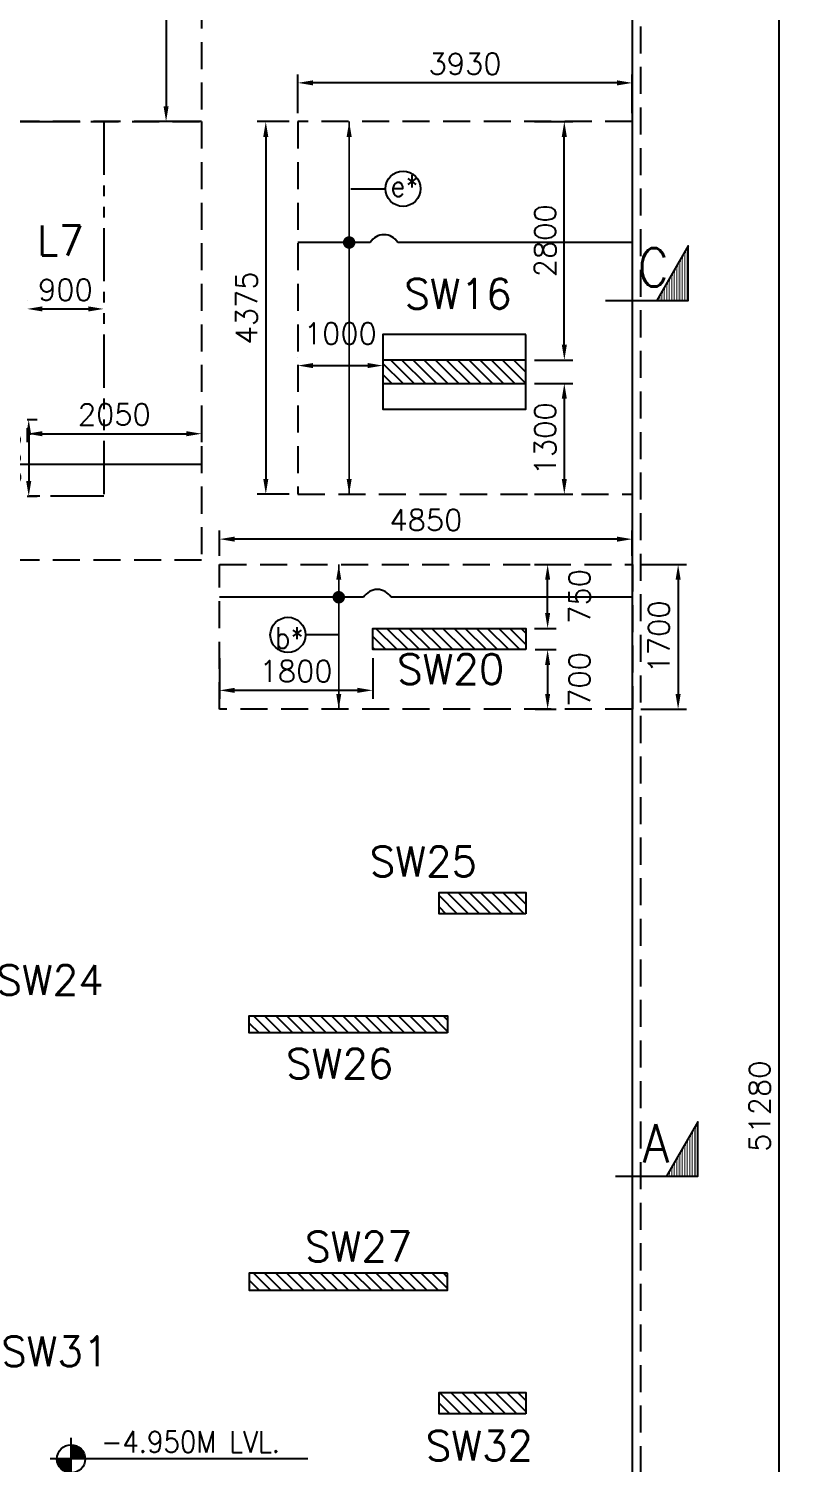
# Model space of a CAD drawing. Extents: x 493682 to 1244665, y -124941 to -2846.
# Drawn here: x 630436 to 639348, y -36147 to -19304 of the extents above; entities that cross this region are included whole.
import ezdxf
from ezdxf.lldxf.tags import DXFTag

# ---------------------------------------------------------------- set-up
doc = ezdxf.new("R2010")
doc.units = 0
doc.header["$MEASUREMENT"] = 0
doc.header["$PDMODE"] = 34
doc.header["$PDSIZE"] = 50
doc.linetypes.add('HIDDEN', pattern=[9.525, 6.35, -3.175])
doc.linetypes.add('PHANTOM4', pattern=[0.625, 0.3125, -0.0625, 0.0625, -0.0625, 0.0625, -0.0625])
for name, color, linetype in [('001 TOP VERTICAL STEEL', 183, 'Continuous'), ('001 X DIR.', 130, 'Continuous'), ('02BEAM TEXT', 3, 'Continuous'), ('04 FOOTING', 2, 'Continuous'), ('04 NORMAL TEXT', 2, 'Continuous'), ('16 SECT-MKD', 1, 'Continuous'), ('16 SECT-NO', 1, 'Continuous'), ('18 COL. TEXT', 1, 'Continuous'), ('19 COLUMN', 1, 'Continuous'), ('21GRID CIRCLE', 5, 'Continuous'), ('22222', 63, 'Continuous'), ('25 hatch', 8, 'Continuous'), ('26 HT (PCC)', 8, 'Continuous'), ('RENF', 2, 'Continuous')]:
    doc.layers.add(name, color=color, linetype=linetype)
doc.styles.add('ROMAND', font='simplex.shx', dxfattribs={"width": 0.85})
doc.styles.add('ROMANS', font='simplex.shx')
tags = doc.linetypes.add('HIDDEN2', pattern=[0.1875, 0.125, -0.0625]).pattern_tags.tags
tags[6:7] = [DXFTag(74, 4), DXFTag(75, 0), DXFTag(340, '0'), DXFTag(46, 1.0), DXFTag(50, 0.0), DXFTag(44, 0.0), DXFTag(45, 0.0)]
tags[4:5] = [DXFTag(74, 4), DXFTag(75, 0), DXFTag(340, '0'), DXFTag(46, 1.0), DXFTag(50, 0.0), DXFTag(44, 0.0), DXFTag(45, 0.0)]
doc.dimstyles.new('SDU-II', dxfattribs={"dimscale": 100, "dimtxt": 2.5, "dimasz": 1.8, "dimexe": 1, "dimexo": 1, "dimgap": 1, "dimtad": 1, "dimdec": 0, "dimzin": 0, "dimdsep": 46, "dimtxsty": 'ROMANS', "dimcen": 0.09, "dimclrd": 5, "dimclre": 5, "dimclrt": 4, "dimadec": 0, "dimazin": 0, "dimtfac": 1, "dimtdec": 0, "dimtmove": 1, "dimatfit": 3, "dimfxl": 1, "dimtolj": 1, "dimtzin": 0, "dimlwd": 9, "dimlwe": 0, "dimarcsym": 1})
doc.dimstyles.get("Standard").update_dxf_attribs({"dimscale": 100, "dimtxt": 2.5, "dimasz": 1.8, "dimexe": 1, "dimexo": 1, "dimgap": 1, "dimtad": 1, "dimdec": 0, "dimzin": 0, "dimdsep": 46, "dimtxsty": 'ROMANS', "dimcen": 0, "dimclrd": 5, "dimclre": 5, "dimclrt": 4, "dimadec": 0, "dimazin": 0, "dimtfac": 1, "dimtdec": 4, "dimtofl": 0, "dimtmove": 2, "dimatfit": 3, "dimfxl": 1, "dimtolj": 1, "dimtzin": 0, "dimlwe": -1, "dimarcsym": 0})
pattern_1 = [(90, (556999.27, -65314.49), (19.2, 4e-15), [0, -19.2])]
pattern_2 = [(90, (556884.043, -55032.55), (19.2, 4e-15), [0, -19.2])]
pattern_3 = [(315, (-18882.915, -74416.34), (65.63609, 65.63609), [])]

# ---------------------------------------------------------------- blocks, each defined once
blk = doc.blocks.new('zw$DB44')
at = {"layer": '25 hatch', "linetype": 'Continuous', "ltscale": 5}
h = blk.add_hatch(dxfattribs=at)
h.set_pattern_fill('ANSI31', color=256, scale=29.235733, angle=270, style=0)
h.set_pattern_definition([(315, (257.085, -81616.34), (65.63609, 65.63609), [])])
h.paths.add_polyline_path([(17620, -15405), (17620, -15130), (15940, -15130), (15940, -15405)])
h = blk.add_hatch(dxfattribs=at)
h.set_pattern_fill('ANSI31', color=256, scale=29.235733, angle=270, style=0)
h.set_pattern_definition([(315, (-18882.915, -74466.34), (65.63609, 65.63609), [])])
h.paths.add_polyline_path([(17620, -18530), (15820, -18530), (15820, -18280), (17620, -18280)])
h = blk.add_hatch(dxfattribs=at)
h.set_pattern_fill('ANSI31', color=256, scale=29.235733, angle=270, style=0)
h.set_pattern_definition([(315, (-18882.915, -74366.34), (65.63609, 65.63609), [])])
h.paths.add_polyline_path([(17620, -21630), (16600, -21630), (16600, -21380), (17620, -21380)])
h = blk.add_hatch(dxfattribs=at)
h.set_pattern_fill('ANSI31', color=256, scale=29.235733, angle=270, style=0)
h.set_pattern_definition(pattern_3)
h.paths.add_polyline_path([(16700, -23030), (14370, -23030), (14370, -22830), (16700, -22830)])
h = blk.add_hatch(dxfattribs=at)
h.set_pattern_fill('ANSI31', color=256, scale=29.235733, angle=270, style=0)
h.set_pattern_definition(pattern_3)
h.paths.add_polyline_path([(16700, -25850), (14370, -25850), (14370, -26050), (16700, -26050)])
h = blk.add_hatch(dxfattribs=at)
h.set_pattern_fill('ANSI31', color=256, scale=29.235733, angle=270, style=0)
h.set_pattern_definition(pattern_3)
h.paths.add_polyline_path([(17620, -27500), (16600, -27500), (16600, -27250), (17620, -27250)])
at = {"layer": '19 COLUMN'}
for points in [[(17620, -14830), (15940, -14830), (15940, -15705), (17620, -15705)], [(17620, -15405), (17620, -15130), (15940, -15130), (15940, -15405)], [(17620, -18530), (15820, -18530), (15820, -18280), (17620, -18280)], [(17620, -21630), (16600, -21630), (16600, -21380), (17620, -21380)], [(16700, -23030), (14370, -23030), (14370, -22830), (16700, -22830)], [(16700, -25850), (14370, -25850), (14370, -26050), (16700, -26050)], [(17620, -27500), (16600, -27500), (16600, -27250), (17620, -27250)]]:
    blk.add_lwpolyline(points, close=True, dxfattribs=at)
blk = doc.blocks.new('*D90')
at = {"color": 5, "linetype": 'Continuous', "transparency": 16777216}
for p, q in [((630417, -22494), (630417, -22494)), ((631317, -22494), (631317, -22494))]:
    blk.add_line(p, q, dxfattribs=at)
at = {"color": 5, "linetype": 'Continuous', "lineweight": -2, "transparency": 16777216}
blk.add_line((630597, -22594), (631137, -22594), dxfattribs=at)
at = {"color": 5, "transparency": 16777216}
for points in [[(630597, -22564), (630597, -22624), (630417, -22594)], [(631137, -22624), (631137, -22564), (631317, -22594)]]:
    blk.add_solid(points, dxfattribs=at)
at = {"layer": 'DEFPOINTS', "color": 0, "transparency": 16777216}
for p in [(630417, -22594), (631317, -22594), (631317, -22594)]:
    blk.add_point(p, dxfattribs=at)
at = {"color": 4, "transparency": 16777216, "insert": (630867, -22369), "char_height": 250, "attachment_point": 5, "rotation": 0.0008, "style": 'ROMANS'}
blk.add_mtext('\\A1;900', dxfattribs=at)
blk = doc.blocks.new('*D91')
at = {"color": 5, "linetype": 'Continuous', "transparency": 16777216}
for p, q in [((630417, -23894), (630536, -23894)), ((630417, -24794), (630536, -24794))]:
    blk.add_line(p, q, dxfattribs=at)
at = {"color": 5, "linetype": 'Continuous', "lineweight": -2, "transparency": 16777216}
blk.add_line((630436, -24074), (630436, -24614), dxfattribs=at)
at = {"color": 5, "transparency": 16777216}
for points in [[(630466, -24074), (630406, -24074), (630436, -23894)], [(630406, -24614), (630466, -24614), (630436, -24794)]]:
    blk.add_solid(points, dxfattribs=at)
at = {"layer": 'DEFPOINTS', "color": 0, "transparency": 16777216}
for p in [(630317, -23894), (630317, -24794), (630436, -24794)]:
    blk.add_point(p, dxfattribs=at)
at = {"color": 4, "transparency": 16777216, "insert": (630211, -24344), "char_height": 250, "attachment_point": 5, "rotation": 90, "style": 'ROMANS'}
blk.add_mtext('\\A1;900', dxfattribs=at)
blk = doc.blocks.new('*D97')
at = {"color": 5, "linetype": 'Continuous', "transparency": 16777216}
for p, q in [((633597, -20294), (633597, -19840)), ((637527, -20294), (637527, -19840))]:
    blk.add_line(p, q, dxfattribs=at)
at = {"color": 5, "linetype": 'Continuous', "lineweight": -2, "transparency": 16777216}
blk.add_line((637347, -19940), (633777, -19940), dxfattribs=at)
at = {"color": 5, "transparency": 16777216}
for points in [[(633777, -19910), (633777, -19970), (633597, -19940)], [(637347, -19970), (637347, -19910), (637527, -19940)]]:
    blk.add_solid(points, dxfattribs=at)
at = {"layer": 'DEFPOINTS', "color": 0, "transparency": 16777216}
for p in [(633597, -19940), (633597, -20394), (637527, -20394)]:
    blk.add_point(p, dxfattribs=at)
at = {"color": 4, "transparency": 16777216, "insert": (635562, -19715), "char_height": 250, "attachment_point": 5, "style": 'ROMANS'}
blk.add_mtext('\\A1;3930', dxfattribs=at)
blk = doc.blocks.new('*D101')
at = {"color": 5, "transparency": 16777216}
for p, q in [((633497, -20394), (633121, -20394)), ((633497, -24769), (633121, -24769))]:
    blk.add_line(p, q, dxfattribs=at)
at = {"color": 5, "lineweight": -2, "transparency": 16777216}
blk.add_line((633221, -20574), (633221, -24589), dxfattribs=at)
at = {"color": 5, "transparency": 16777216}
for points in [[(633251, -20574), (633191, -20574), (633221, -20394)], [(633191, -24589), (633251, -24589), (633221, -24769)]]:
    blk.add_solid(points, dxfattribs=at)
at = {"layer": 'DEFPOINTS', "color": 0, "transparency": 16777216}
for p in [(633597, -20394), (633221, -24769), (633597, -24769)]:
    blk.add_point(p, dxfattribs=at)
at = {"color": 4, "transparency": 16777216, "insert": (632996, -22582), "char_height": 250, "attachment_point": 5, "rotation": 90, "style": 'ROMANS'}
blk.add_mtext('\\A1;4375', dxfattribs=at)
blk = doc.blocks.new('*D105')
at = {"color": 5, "transparency": 16777216}
for p, q in [((632367, -11364), (631950, -11364)), ((632367, -20394), (631950, -20394))]:
    blk.add_line(p, q, dxfattribs=at)
at = {"color": 5, "lineweight": -2, "transparency": 16777216}
blk.add_line((632050, -11544), (632050, -20214), dxfattribs=at)
at = {"color": 5, "transparency": 16777216}
for points in [[(632080, -11544), (632020, -11544), (632050, -11364)], [(632020, -20214), (632080, -20214), (632050, -20394)]]:
    blk.add_solid(points, dxfattribs=at)
at = {"layer": 'DEFPOINTS', "color": 0, "transparency": 16777216}
for p in [(632467, -11364), (632050, -20394), (632467, -20394)]:
    blk.add_point(p, dxfattribs=at)
at = {"color": 4, "transparency": 16777216, "insert": (631825, -15879), "char_height": 250, "attachment_point": 5, "rotation": 90, "style": 'ROMANS'}
blk.add_mtext('\\A1;9030', dxfattribs=at)
blk = doc.blocks.new('*D120')
at = {"color": 5, "transparency": 16777216}
for p, q in [((637627, -25594), (638165, -25594)), ((637627, -27294), (638165, -27294))]:
    blk.add_line(p, q, dxfattribs=at)
at = {"color": 5, "lineweight": -2, "transparency": 16777216}
blk.add_line((638065, -25774), (638065, -27114), dxfattribs=at)
at = {"color": 5, "transparency": 16777216}
for points in [[(638095, -25774), (638035, -25774), (638065, -25594)], [(638035, -27114), (638095, -27114), (638065, -27294)]]:
    blk.add_solid(points, dxfattribs=at)
at = {"layer": 'DEFPOINTS', "color": 0, "transparency": 16777216}
for p in [(637527, -25594), (637527, -27294), (638065, -27294)]:
    blk.add_point(p, dxfattribs=at)
at = {"color": 4, "transparency": 16777216, "insert": (637840, -26444), "char_height": 250, "attachment_point": 5, "rotation": 90, "style": 'ROMANS'}
blk.add_mtext('\\A1;1700', dxfattribs=at)
blk = doc.blocks.new('*D121')
at = {"color": 5, "transparency": 16777216}
for p, q in [((632677, -25494), (632677, -25197)), ((637527, -25494), (637527, -25197))]:
    blk.add_line(p, q, dxfattribs=at)
at = {"color": 5, "lineweight": -2, "transparency": 16777216}
blk.add_line((637347, -25297), (632857, -25297), dxfattribs=at)
at = {"color": 5, "transparency": 16777216}
for points in [[(632857, -25267), (632857, -25327), (632677, -25297)], [(637347, -25327), (637347, -25267), (637527, -25297)]]:
    blk.add_solid(points, dxfattribs=at)
at = {"layer": 'DEFPOINTS', "color": 0, "transparency": 16777216}
for p in [(632677, -25297), (632677, -25594), (637527, -25594)]:
    blk.add_point(p, dxfattribs=at)
at = {"color": 4, "transparency": 16777216, "insert": (635102, -25072), "char_height": 250, "attachment_point": 5, "style": 'ROMANS'}
blk.add_mtext('\\A1;4850', dxfattribs=at)
blk = doc.blocks.new('*D163')
at = {"layer": '22222', "color": 5, "transparency": 16777216}
for p, q in [((637627, -6314), (639348, -6314)), ((637627, -57594), (639348, -57594))]:
    blk.add_line(p, q, dxfattribs=at)
at = {"layer": '22222', "color": 5, "lineweight": -2, "transparency": 16777216}
blk.add_line((639248, -6494), (639248, -57414), dxfattribs=at)
at = {"layer": '22222', "color": 5, "transparency": 16777216}
for points in [[(639278, -6494), (639218, -6494), (639248, -6314)], [(639218, -57414), (639278, -57414), (639248, -57594)]]:
    blk.add_solid(points, dxfattribs=at)
at = {"layer": 'DEFPOINTS', "color": 0, "transparency": 16777216}
for p in [(637527, -6314), (637527, -57594), (639248, -57594)]:
    blk.add_point(p, dxfattribs=at)
at = {"layer": '22222', "color": 4, "transparency": 16777216, "insert": (639023, -31954), "char_height": 250, "attachment_point": 5, "rotation": 90, "style": 'ROMANS'}
blk.add_mtext('\\A1;51280', dxfattribs=at)
blk = doc.blocks.new('*D187')
at = {"layer": '22222', "color": 5, "transparency": 16777216}
for p, q in [((630417, -23994), (630417, -24159)), ((632467, -23994), (632467, -24159))]:
    blk.add_line(p, q, dxfattribs=at)
at = {"layer": '22222', "color": 5, "lineweight": -2, "transparency": 16777216}
blk.add_line((630597, -24059), (632287, -24059), dxfattribs=at)
at = {"layer": '22222', "color": 5, "transparency": 16777216}
for points in [[(630597, -24029), (630597, -24089), (630417, -24059)], [(632287, -24089), (632287, -24029), (632467, -24059)]]:
    blk.add_solid(points, dxfattribs=at)
at = {"layer": 'DEFPOINTS', "color": 0, "transparency": 16777216}
for p in [(630417, -23894), (632467, -23894), (632467, -24059)]:
    blk.add_point(p, dxfattribs=at)
at = {"layer": '22222', "color": 4, "transparency": 16777216, "insert": (631442, -23834), "char_height": 250, "attachment_point": 5, "style": 'ROMANS'}
blk.add_mtext('\\A1;2050', dxfattribs=at)
blk = doc.blocks.new('*D208')
at = {"color": 5, "transparency": 16777216}
for p, q in [((636377, -23469), (636828, -23469)), ((636377, -24769), (636828, -24769))]:
    blk.add_line(p, q, dxfattribs=at)
at = {"color": 5, "lineweight": -2, "transparency": 16777216}
blk.add_line((636728, -23649), (636728, -24589), dxfattribs=at)
at = {"color": 5, "transparency": 16777216}
for points in [[(636758, -23649), (636698, -23649), (636728, -23469)], [(636698, -24589), (636758, -24589), (636728, -24769)]]:
    blk.add_solid(points, dxfattribs=at)
at = {"layer": 'DEFPOINTS', "color": 0, "transparency": 16777216}
for p in [(636277, -23469), (636277, -24769), (636728, -24769)]:
    blk.add_point(p, dxfattribs=at)
at = {"color": 4, "transparency": 16777216, "insert": (636503, -24119), "char_height": 250, "attachment_point": 5, "rotation": 90, "style": 'ROMANS'}
blk.add_mtext('\\A1;1300', dxfattribs=at)
blk = doc.blocks.new('*D209')
at = {"color": 5, "transparency": 16777216}
for p, q in [((636377, -20394), (636828, -20394)), ((636377, -23194), (636828, -23194))]:
    blk.add_line(p, q, dxfattribs=at)
at = {"color": 5, "lineweight": -2, "transparency": 16777216}
blk.add_line((636728, -23014), (636728, -20574), dxfattribs=at)
at = {"color": 5, "transparency": 16777216}
for points in [[(636758, -20574), (636698, -20574), (636728, -20394)], [(636698, -23014), (636758, -23014), (636728, -23194)]]:
    blk.add_solid(points, dxfattribs=at)
at = {"layer": 'DEFPOINTS', "color": 0, "transparency": 16777216}
for p in [(636277, -20394), (636728, -20394), (636277, -23194)]:
    blk.add_point(p, dxfattribs=at)
at = {"color": 4, "transparency": 16777216, "insert": (636503, -21794), "char_height": 250, "attachment_point": 5, "rotation": 90, "style": 'ROMANS'}
blk.add_mtext('\\A1;2800', dxfattribs=at)
blk = doc.blocks.new('*D210')
at = {"color": 5, "transparency": 16777216}
for p, q in [((636387, -26594), (636632, -26594)), ((636387, -27294), (636632, -27294))]:
    blk.add_line(p, q, dxfattribs=at)
at = {"color": 5, "lineweight": -2, "transparency": 16777216}
blk.add_line((636532, -26774), (636532, -27114), dxfattribs=at)
at = {"color": 5, "transparency": 16777216}
for points in [[(636562, -26774), (636502, -26774), (636532, -26594)], [(636502, -27114), (636562, -27114), (636532, -27294)]]:
    blk.add_solid(points, dxfattribs=at)
at = {"layer": 'DEFPOINTS', "color": 0, "transparency": 16777216}
for p in [(636287, -26594), (636287, -27294), (636532, -27294)]:
    blk.add_point(p, dxfattribs=at)
at = {"color": 4, "transparency": 16777216, "insert": (636907, -26944), "char_height": 250, "attachment_point": 5, "rotation": 90, "style": 'ROMANS'}
blk.add_mtext('\\A1;700', dxfattribs=at)
blk = doc.blocks.new('*D220')
at = {"color": 5, "transparency": 16777216}
for p, q in [((633597, -23159), (633597, -23159)), ((634597, -23159), (634597, -23159))]:
    blk.add_line(p, q, dxfattribs=at)
at = {"color": 5, "lineweight": -2, "transparency": 16777216}
blk.add_line((633777, -23259), (634417, -23259), dxfattribs=at)
at = {"color": 5, "transparency": 16777216}
for points in [[(633777, -23229), (633777, -23289), (633597, -23259)], [(634417, -23289), (634417, -23229), (634597, -23259)]]:
    blk.add_solid(points, dxfattribs=at)
at = {"layer": 'DEFPOINTS', "color": 0, "transparency": 16777216}
for p in [(633597, -23259), (634597, -23259), (634597, -23259)]:
    blk.add_point(p, dxfattribs=at)
at = {"color": 4, "transparency": 16777216, "insert": (634097, -22884), "char_height": 250, "attachment_point": 5, "style": 'ROMANS'}
blk.add_mtext('\\A1;1000', dxfattribs=at)
blk = doc.blocks.new('*D221')
at = {"color": 5, "transparency": 16777216}
for p, q in [((636377, -25594), (636632, -25594)), ((636377, -26344), (636632, -26344))]:
    blk.add_line(p, q, dxfattribs=at)
at = {"color": 5, "lineweight": -2, "transparency": 16777216}
blk.add_line((636532, -26164), (636532, -25774), dxfattribs=at)
at = {"color": 5, "transparency": 16777216}
for points in [[(636562, -25774), (636502, -25774), (636532, -25594)], [(636502, -26164), (636562, -26164), (636532, -26344)]]:
    blk.add_solid(points, dxfattribs=at)
at = {"layer": 'DEFPOINTS', "color": 0, "transparency": 16777216}
for p in [(636277, -25594), (636532, -25594), (636277, -26344)]:
    blk.add_point(p, dxfattribs=at)
at = {"color": 4, "transparency": 16777216, "insert": (636907, -25969), "char_height": 250, "attachment_point": 5, "rotation": 90, "style": 'ROMANS'}
blk.add_mtext('\\A1;750', dxfattribs=at)
blk = doc.blocks.new('*D260')
at = {"color": 5, "transparency": 16777216}
for p, q in [((632677, -26694), (632677, -27172)), ((634477, -26694), (634477, -27172))]:
    blk.add_line(p, q, dxfattribs=at)
at = {"color": 5, "lineweight": -2, "transparency": 16777216}
blk.add_line((634297, -27072), (632857, -27072), dxfattribs=at)
at = {"color": 5, "transparency": 16777216}
for points in [[(632857, -27042), (632857, -27102), (632677, -27072)], [(634297, -27102), (634297, -27042), (634477, -27072)]]:
    blk.add_solid(points, dxfattribs=at)
at = {"layer": 'DEFPOINTS', "color": 0, "transparency": 16777216}
for p in [(632677, -26594), (634477, -26594), (632677, -27072)]:
    blk.add_point(p, dxfattribs=at)
at = {"color": 4, "transparency": 16777216, "insert": (633577, -26847), "char_height": 250, "attachment_point": 5, "style": 'ROMANS'}
blk.add_mtext('\\A1;1800', dxfattribs=at)

msp = doc.modelspace()

# ---------------------------------------------------------------- hatches: boundary and pattern name
h = msp.add_hatch()
h.set_pattern_fill('ANSI31', color=5, scale=8.105755, style=0)
h.set_pattern_definition([(45, (620669.116, -44023.7053), (-0.71645428, 0.71645427), [])])
h.paths.add_polyline_path([(630768.2, -36094.5, 0.4142136), (630933.5, -36259.7), (630933.5, -36094.5)])
h.paths.add_polyline_path([(630933.5, -36094.5), (631098.7, -36094.5, 0.4142136), (630933.5, -35929.2)])
at = {"layer": '16 SECT-MKD'}
h = msp.add_hatch(dxfattribs=at)
h.set_pattern_fill('SQDOTS', color=1, scale=19.2, angle=90, style=0)
h.set_pattern_definition(pattern_2)
h.paths.add_polyline_path([(638182.8, -22494.4), (637813, -22494.4), (638182.8, -21853.9)])
h = msp.add_hatch(dxfattribs=at)
h.set_pattern_fill('SQDOTS', color=1, scale=19.2, angle=90, style=0)
h.set_pattern_definition(pattern_2)
h.paths.add_polyline_path([(638182.8, -22494.4), (637813, -22494.4), (638182.8, -21853.9)])
h = msp.add_hatch(dxfattribs=at)
h.set_pattern_fill('SQDOTS', color=1, scale=19.2, angle=90, style=0)
h.set_pattern_definition(pattern_1)
h.paths.add_polyline_path([(638298.1, -32776.4), (637928.2, -32776.4), (638298.1, -32135.8)])
h = msp.add_hatch(dxfattribs=at)
h.set_pattern_fill('SQDOTS', color=1, scale=19.2, angle=90, style=0)
h.set_pattern_definition(pattern_1)
h.paths.add_polyline_path([(638298.1, -32776.4), (637928.2, -32776.4), (638298.1, -32135.8)])

# ---------------------------------------------------------------- linework, layer by layer
at = {"color": 5}
for p, q in [((634218.4, -21183.5), (634627.2, -21183.5)), ((630933.5, -36340.8, -41231073480.3), (630933.5, -35848.2, -41231073480.3)), ((633715.3, -36094.5, -41231154314.3), (630687.1, -36094.5, -41231073480.3))]:
    msp.add_line(p, q, dxfattribs=at)
msp.add_circle((630933.5, -36094.5, -41231073480.3), 165.3, dxfattribs=at)
at = {"layer": '001 TOP VERTICAL STEEL', "color": 183, "linetype": 'HIDDEN', "ltscale": 50}
for points in [[(632466.9, -20394), (619266.9, -20394), (619266.9, -11364), (632466.9, -11364)], [(619266.9, -20394), (632466.9, -20394), (632466.9, -25544), (619266.9, -25544)], [(637527.3, -20394), (633597.4, -20394), (633597.4, -24769), (637527.3, -24769)], [(637527.3, -27294.3), (632677.4, -27294.3), (632677.4, -25594.3), (637527.3, -25594.3)]]:
    msp.add_lwpolyline(points, close=True, dxfattribs=at)
at = {"layer": '001 X DIR.', "color": 130, "linetype": 'Continuous', "ltscale": 2000}
for p, q in [((634447.7, -21814.3), (633597.4, -21814.3)), ((637527.3, -21814.3), (634771.6, -21814.3)), ((621068.2, -24414.8), (632466.9, -24414.8)), ((634369.2, -25979.1), (632677.4, -25979.1)), ((637527.3, -25979.1), (634693.1, -25979.1))]:
    msp.add_line(p, q, dxfattribs=at)
for centre in [(634609.7, -21912.4), (634531.2, -26077.3)]:
    msp.add_arc(centre, 189.3, 31.21705, 148.78295, dxfattribs=at)
at = {"layer": '04 FOOTING', "linetype": 'Continuous', "ltscale": 1500}
msp.add_lwpolyline([(614207.1, -56084.2), (614383.1, -56183.8), (614640, -56320.9), (615240.8, -56605.6), (615767.8, -56825.5), (616453.3, -57084.3), (617220.2, -57274.4), (618070.6, -57426.5), (618665.2, -57505.6), (619193.6, -57559.5), (619607.5, -57594), (623762.1, -57594), (623761.7, -53644), (627971.9, -53644), (627971.9, -57594), (637527.3, -57594), (637527.3, -6314), (628926.9, -6314), (628926.9, -11364), (622807.1, -11364), (622807.1, -6314), (614207.1, -6314)], close=True, dxfattribs=at)
at = {"layer": '16 SECT-MKD', "color": 1}
for points in [[(637212.9, -22494.4), (638182.8, -22494.4), (638182.8, -21853.9), (637813, -22494.4)], [(637328.1, -32776.4), (638298.1, -32776.4), (638298.1, -32135.8), (637928.2, -32776.4)]]:
    msp.add_lwpolyline(points, dxfattribs=at)
at = {"layer": '16 SECT-MKD', "color": 1, "elevation": 280511.7}
for points in [[(637423.6, -22494.4), (638182.8, -22494.4), (638182.8, -21853.9), (637813, -22494.4)], [(637538.8, -32776.4), (638298.1, -32776.4), (638298.1, -32135.8), (637928.2, -32776.4)]]:
    msp.add_lwpolyline(points, dxfattribs=at)
at = {"layer": '21GRID CIRCLE', "color": 5}
msp.add_line((634078.4, -26420.8), (633687.1, -26420.8), dxfattribs=at)
for centre in [(634833.6, -21183.5), (633480.7, -26420.8)]:
    msp.add_circle(centre, 206.4, dxfattribs=at)
at = {"layer": '22222', "color": 63, "linetype": 'PHANTOM4', "ltscale": 2000}
msp.add_lwpolyline([(620417, -20394), (631316.9, -20394), (631316.9, -24794), (620417, -24794)], close=True, dxfattribs=at)
at = {"layer": '26 HT (PCC)', "linetype": 'HIDDEN', "ltscale": 50}
msp.add_lwpolyline([(614107.1, -56142.6), (614335, -56271.4), (614595.1, -56410.2), (615200.1, -56696.9), (615730.9, -56918.4), (616423.5, -57180), (617199.4, -57372.3), (618055.2, -57525.3), (618653.5, -57604.9), (619184.4, -57659.1), (619603.3, -57694), (623862.1, -57694), (623861.7, -53744), (627871.9, -53744), (627871.9, -57694), (637627.3, -57694), (637627.3, -6214), (628826.9, -6214), (628826.9, -11264), (622907.1, -11264), (622907.1, -6214), (614107.1, -6214)], close=True, dxfattribs=at)
at = {"layer": 'RENF', "linetype": 'HIDDEN2', "ltscale": 10, "const_width": 73.3}
msp.add_lwpolyline([(634184.6, -21781.2, -1), (634216.3, -21847.3, -1)], format="xyb", close=True, dxfattribs=at)
at = {"layer": 'RENF', "linetype": 'HIDDEN2', "lineweight": 50, "ltscale": 10, "const_width": 73.3}
msp.add_lwpolyline([(634062.6, -25946.1, -1), (634094.3, -26012.2, -1)], format="xyb", close=True, dxfattribs=at)

# ---------------------------------------------------------------- block references
at = {"color": 1, "linetype": 'Continuous', "lineweight": 158}
msp.add_blockref('zw$DB44', (618657, -8064), dxfattribs=at)

# ---------------------------------------------------------------- texts
at = {"layer": '02BEAM TEXT', "color": 3, "style": 'ROMANS', "width": 0.9}
msp.add_text('-4.950M LVL.', height=250, dxfattribs=at).set_placement((631286.4, -36019.2, -41231154314.3))
at = {"layer": '04 NORMAL TEXT', "color": 4, "style": 'ROMANS', "width": 0.9}
for s, p in [('e*', (634685.3, -21275.4)), ('b*', (633326.4, -26580))]:
    msp.add_text(s, height=250, dxfattribs=at).set_placement(p)
at = {"layer": '16 SECT-NO', "color": 1, "style": 'ROMAND', "width": 0.9}
for s, p in [('C', (637590.5, -22332.2, 46178892832)), ('A', (637648.3, -32614.1, 46178892832))]:
    msp.add_text(s, height=450, dxfattribs=at).set_placement(p)
at = {"layer": '18 COL. TEXT', "style": 'ROMANS'}
for s, p in [('L7', (630532.1, -21965.2)), ('SW16', (634848.6, -22591.3)), ('SW20', (634764.2, -26997.5)), ('SW25', (634443.2, -29255.9)), ('SW24', (630057.4, -30648.5)), ('SW26', (633460.2, -31629.1)), ('SW27', (633683.6, -33776.6)), ('SW31', (630113.2, -35007.2)), ('SW32', (635100.7, -36115.3))]:
    msp.add_text(s, height=350, dxfattribs=at).set_placement(p)

# ---------------------------------------------------------------- dimensions: what is measured, and where the dimension line sits
at = {"color": 63}
for p1, p2, distance, picture, middle in [((632466.9, -11364), (632466.9, -20394), -416.6, '*D105', (631825.3, -15879)), ((637527.3, -25594.3), (632677.4, -25594.3), -297.1, '*D121', (635102.3, -25072.3)), ((637527.3, -25594.3), (637527.3, -27294.3), 537.8, '*D120', (637840.1, -26444.3))]:
    dim = msp.add_aligned_dim(p1=p1, p2=p2, distance=distance, dimstyle='Standard', override={"dimtdec": 0}, dxfattribs=at)
    dim.commit()
    dim.dimension.update_dxf_attribs({"geometry": picture, "text_midpoint": middle})
at = {"color": 3, "linetype": 'Continuous'}
for p1, p2, distance, picture, middle in [((637527.3, -20394), (633597.4, -20394), -453.8, '*D97', (635562.3, -19715.2)), ((630417, -22594), (631316.9, -22594), 0, '*D90', (630866.9, -22369)), ((630317, -23894), (630317, -24794), 119.3, '*D91', (630211.3, -24344))]:
    dim = msp.add_aligned_dim(p1=p1, p2=p2, distance=distance, dimstyle='Standard', override={"dimtdec": 0}, dxfattribs=at)
    dim.commit()
    dim.dimension.update_dxf_attribs({"geometry": picture, "text_midpoint": middle})
at = {"color": 5}
dim = msp.add_aligned_dim(p1=(633597.4, -20394), p2=(633597.4, -24769), distance=-376.8, dimstyle='Standard', override={"dimtdec": 0}, dxfattribs=at)
dim.commit()
dim.dimension.update_dxf_attribs({"geometry": '*D101', "text_midpoint": (632995.6, -22581.5)})
at = {"color": 63}
for base, p1, p2, picture, middle in [((636728, -20394), (636276.8, -23194), (636276.8, -20394), '*D209', (636503, -21794)), ((636728, -24769), (636276.8, -23469), (636276.8, -24769), '*D208', (636503, -24119)), ((636531.8, -25594.3), (636277, -26344), (636277, -25594.3), '*D221', (636906.8, -25969.2)), ((636531.8, -27294.3), (636287.5, -26594), (636287.3, -27294.3), '*D210', (636906.8, -26944.2))]:
    dim = msp.add_linear_dim(base=base, p1=p1, p2=p2, angle=90, dimstyle='Standard', override={"dimtdec": 0}, dxfattribs=at)
    dim.commit()
    dim.dimension.update_dxf_attribs({"geometry": picture, "text_midpoint": middle})
for base, p1, p2, picture, middle in [((634597, -23259.3), (633597.4, -23259.3), (634597, -23259.3), '*D220', (634097.2, -22884.3)), ((632677.4, -27072), (634477, -26594), (632677.4, -26594), '*D260', (633577.2, -26847))]:
    dim = msp.add_linear_dim(base=base, p1=p1, p2=p2, dimstyle='Standard', override={"dimtdec": 0}, dxfattribs=at)
    dim.commit()
    dim.dimension.update_dxf_attribs({"geometry": picture, "text_midpoint": middle})
at = {"layer": '22222', "color": 63}
for base, p1, p2, angle, picture, middle in [((639247.9, -57594), (637527.3, -6314), (637527.3, -57594), 90, '*D163', (639022.9, -31954)), ((632467.1, -24059.4), (630417, -23894), (632467.1, -23894), 180, '*D187', (631442, -23834.4))]:
    dim = msp.add_linear_dim(base=base, p1=p1, p2=p2, angle=angle, dimstyle='Standard', override={"dimtdec": 0}, dxfattribs=at)
    dim.commit()
    dim.dimension.update_dxf_attribs({"geometry": picture, "text_midpoint": middle})

# ---------------------------------------------------------------- leaders
at = {"color": 7}
for points, override in [([(634200.4, -20394), (634200.4, -24769)], {"dimgap": 1, "dimtad": 0}), ([(634200.4, -24769), (634200.4, -20394)], {"dimtad": 0}), ([(634078.4, -25594.3), (634078.4, -27294.3)], {"dimtad": 0}), ([(634078.4, -27294.3), (634078.4, -25594.3)], {"dimtad": 0})]:
    msp.add_leader(points, dimstyle='SDU-II', override=override, dxfattribs=at)

doc.saveas('drawing.dxf')
